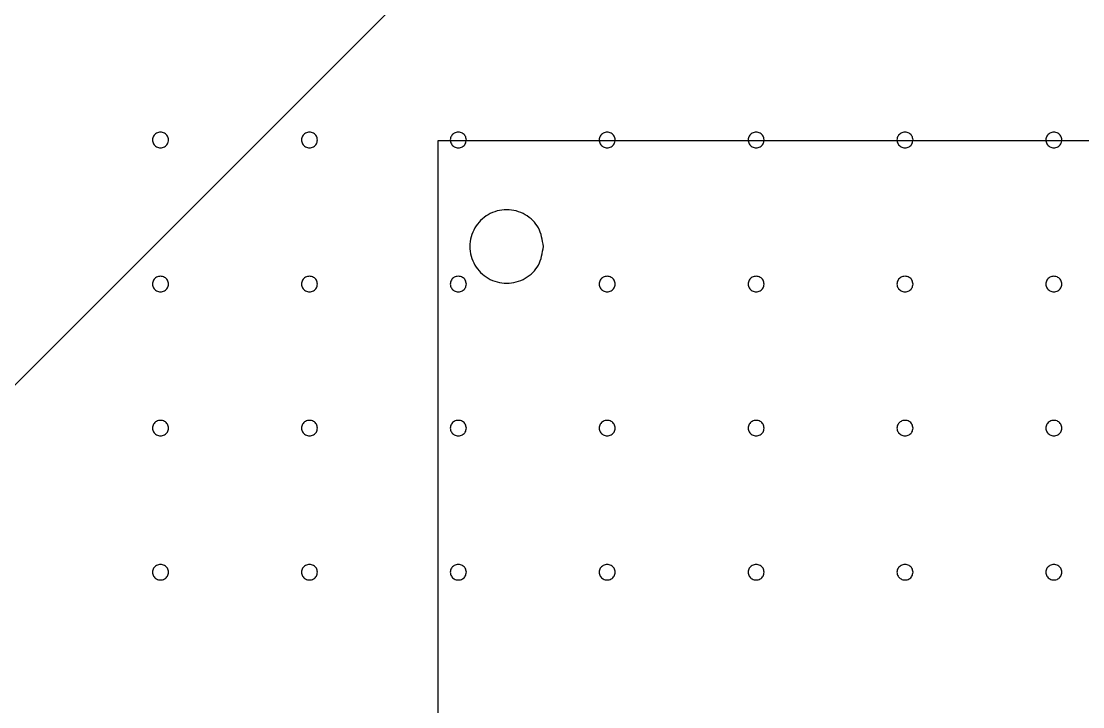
# Model space of a CAD drawing. Extents: x 0 to 210, y 0 to 204.
# Drawn here: x 134.92 to 173.14, y 104.94 to 129.62 of the extents above; entities that cross this region are included whole.
import ezdxf

# ---------------------------------------------------------------- set-up
doc = ezdxf.new("R2010")
doc.units = 0
doc.layers.add('Capa_1', color=7, linetype='CONTINUOUS')

msp = doc.modelspace()

# ---------------------------------------------------------------- linework, layer by layer
at = {"layer": 'Capa_1', "color": 1}
for p, q in [((167.146309, 148.984836), (130.57632, 112.414848)), ((149.93121, 125.323346), (200.578432, 125.323346)), ((149.93121, 84.676127), (149.93121, 125.323346))]:
    msp.add_line(p, q, dxfattribs=at)
at = {"layer": 'Capa_1', "color": 7}
for p, q in [((140.22437, 125.343967), (140.22437, 125.343967)), ((145.58492, 125.343967), (145.58492, 125.343967)), ((150.945473, 125.343967), (150.945473, 125.343967)), ((156.306022, 125.343967), (156.306022, 125.343967)), ((161.666572, 125.343967), (161.666572, 125.343967)), ((167.027122, 125.343967), (167.027122, 125.343967)), ((172.387674, 125.343967), (172.387674, 125.343967)), ((153.718427, 121.509745), (153.718427, 121.509745)), ((140.22437, 120.157181), (140.22437, 120.157181)), ((145.58492, 120.157181), (145.58492, 120.157181)), ((150.945473, 120.157181), (150.945473, 120.157181)), ((156.306022, 120.157181), (156.306022, 120.157181)), ((161.666572, 120.157181), (161.666572, 120.157181)), ((167.027122, 120.157181), (167.027122, 120.157181)), ((172.387674, 120.157181), (172.387674, 120.157181)), ((140.22437, 114.970394), (140.22437, 114.970394)), ((145.58492, 114.970394), (145.58492, 114.970394)), ((150.945473, 114.970394), (150.945473, 114.970394)), ((156.306022, 114.970394), (156.306022, 114.970394)), ((161.666572, 114.970394), (161.666572, 114.970394)), ((167.027122, 114.970394), (167.027122, 114.970394)), ((172.387674, 114.970394), (172.387674, 114.970394)), ((140.22437, 109.783608), (140.22437, 109.783608)), ((145.58492, 109.783608), (145.58492, 109.783608)), ((150.945473, 109.783608), (150.945473, 109.783608)), ((156.306022, 109.783608), (156.306022, 109.783608)), ((161.666572, 109.783608), (161.666572, 109.783608)), ((167.027122, 109.783608), (167.027122, 109.783608)), ((172.387674, 109.783608), (172.387674, 109.783608))]:
    msp.add_line(p, q, dxfattribs=at)
for points, knots in [([(140.22437, 125.343967), (140.216305, 125.294534), (140.200298, 125.196436), (140.084664, 125.089983), (139.960351, 125.057703), (139.859732, 125.070634), (139.789287, 125.098777), (139.728688, 125.143637), (139.682134, 125.202242), (139.652816, 125.270564), (139.642777, 125.343967), (139.652817, 125.417369), (139.682134, 125.485691), (139.728689, 125.544296), (139.789288, 125.589155), (139.859732, 125.617298), (139.960351, 125.630229), (140.084663, 125.597949), (140.200297, 125.491497), (140.216304, 125.3934), (140.22437, 125.343967)], [0, 0, 0, 0, 0.146605, 0.290931, 0.441768, 0.517413, 0.592123, 0.666911, 0.741063, 0.814052, 0.887328, 0.960604, 1.033593, 1.107744, 1.182532, 1.257241, 1.332887, 1.483723, 1.628047, 1.774652, 1.774652, 1.774652, 1.774652]), ([(145.58492, 125.343967), (145.576854, 125.294534), (145.560848, 125.196436), (145.445214, 125.089983), (145.320901, 125.057703), (145.220282, 125.070634), (145.149837, 125.098777), (145.089238, 125.143637), (145.042683, 125.202242), (145.013366, 125.270564), (145.003327, 125.343967), (145.013366, 125.417369), (145.042684, 125.485691), (145.089239, 125.544296), (145.149837, 125.589155), (145.220282, 125.617298), (145.320901, 125.630229), (145.445213, 125.597949), (145.560847, 125.491497), (145.576854, 125.3934), (145.58492, 125.343967)], [0, 0, 0, 0, 0.146605, 0.290931, 0.441768, 0.517413, 0.592123, 0.666911, 0.741063, 0.814052, 0.887328, 0.960604, 1.033593, 1.107744, 1.182532, 1.257241, 1.332887, 1.483723, 1.628047, 1.774652, 1.774652, 1.774652, 1.774652]), ([(150.945473, 125.343967), (150.937407, 125.294534), (150.9214, 125.196436), (150.805766, 125.089983), (150.681453, 125.057703), (150.580834, 125.070634), (150.510389, 125.098777), (150.44979, 125.143637), (150.403236, 125.202242), (150.373918, 125.270564), (150.363879, 125.343967), (150.373919, 125.417369), (150.403237, 125.485691), (150.449791, 125.544296), (150.51039, 125.589155), (150.580834, 125.617298), (150.681453, 125.630229), (150.805765, 125.597949), (150.921399, 125.491497), (150.937406, 125.3934), (150.945473, 125.343967)], [0, 0, 0, 0, 0.146605, 0.290931, 0.441768, 0.517413, 0.592123, 0.666911, 0.741063, 0.814052, 0.887328, 0.960604, 1.033593, 1.107744, 1.182532, 1.257241, 1.332887, 1.483723, 1.628047, 1.774652, 1.774652, 1.774652, 1.774652]), ([(156.306022, 125.343967), (156.297956, 125.294534), (156.28195, 125.196436), (156.166316, 125.089983), (156.042003, 125.057703), (155.941384, 125.070634), (155.870939, 125.098777), (155.81034, 125.143637), (155.763785, 125.202242), (155.734468, 125.270564), (155.724429, 125.343967), (155.734469, 125.417369), (155.763786, 125.485691), (155.810341, 125.544296), (155.87094, 125.589155), (155.941384, 125.617298), (156.042003, 125.630229), (156.166315, 125.597949), (156.281949, 125.491497), (156.297956, 125.3934), (156.306022, 125.343967)], [0, 0, 0, 0, 0.146605, 0.290931, 0.441768, 0.517413, 0.592123, 0.666911, 0.741063, 0.814052, 0.887328, 0.960604, 1.033593, 1.107744, 1.182532, 1.257241, 1.332887, 1.483723, 1.628047, 1.774652, 1.774652, 1.774652, 1.774652]), ([(161.666572, 125.343967), (161.658506, 125.294534), (161.6425, 125.196436), (161.526865, 125.089983), (161.402553, 125.057703), (161.301934, 125.070634), (161.231489, 125.098777), (161.17089, 125.143637), (161.124335, 125.202242), (161.095018, 125.270564), (161.084978, 125.343967), (161.095018, 125.417369), (161.124336, 125.485691), (161.170891, 125.544296), (161.231489, 125.589155), (161.301934, 125.617298), (161.402552, 125.630229), (161.526865, 125.597949), (161.642499, 125.491497), (161.658506, 125.3934), (161.666572, 125.343967)], [0, 0, 0, 0, 0.146605, 0.290931, 0.441768, 0.517413, 0.592123, 0.666911, 0.741063, 0.814052, 0.887328, 0.960604, 1.033593, 1.107744, 1.182532, 1.257241, 1.332887, 1.483723, 1.628047, 1.774652, 1.774652, 1.774652, 1.774652]), ([(167.027122, 125.343967), (167.019056, 125.294534), (167.00305, 125.196436), (166.887415, 125.089983), (166.763102, 125.057703), (166.662483, 125.070634), (166.592038, 125.098777), (166.531439, 125.143637), (166.484885, 125.202242), (166.455568, 125.270564), (166.445528, 125.343967), (166.455568, 125.417369), (166.484886, 125.485691), (166.53144, 125.544296), (166.592039, 125.589155), (166.662484, 125.617298), (166.763102, 125.630229), (166.887414, 125.597949), (167.003049, 125.491497), (167.019056, 125.3934), (167.027122, 125.343967)], [0, 0, 0, 0, 0.146605, 0.290931, 0.441768, 0.517413, 0.592123, 0.666911, 0.741063, 0.814052, 0.887328, 0.960604, 1.033593, 1.107744, 1.182532, 1.257241, 1.332887, 1.483723, 1.628047, 1.774652, 1.774652, 1.774652, 1.774652]), ([(172.387674, 125.343967), (172.379608, 125.294534), (172.363602, 125.196436), (172.247968, 125.089983), (172.123655, 125.057703), (172.023036, 125.070634), (171.952591, 125.098777), (171.891992, 125.143637), (171.845437, 125.202242), (171.81612, 125.270564), (171.80608, 125.343967), (171.81612, 125.417369), (171.845438, 125.485691), (171.891993, 125.544296), (171.952591, 125.589155), (172.023036, 125.617298), (172.123655, 125.630229), (172.247967, 125.597949), (172.363601, 125.491497), (172.379608, 125.3934), (172.387674, 125.343967)], [0, 0, 0, 0, 0.146605, 0.290931, 0.441768, 0.517413, 0.592123, 0.666911, 0.741063, 0.814052, 0.887328, 0.960604, 1.033593, 1.107744, 1.182532, 1.257241, 1.332887, 1.483723, 1.628047, 1.774652, 1.774652, 1.774652, 1.774652]), ([(153.718427, 121.509745), (153.682048, 121.276414), (153.610368, 120.816673), (153.083416, 120.310536), (152.396031, 120.122997), (151.701428, 120.310536), (151.195699, 120.816673), (151.008021, 121.509745), (151.195699, 122.202817), (151.701428, 122.708954), (152.396031, 122.896493), (153.083416, 122.708954), (153.610368, 122.202817), (153.682048, 121.743076), (153.718427, 121.509745)], [0, 0, 0, 0, 0.692062, 1.363598, 2.05566, 2.747722, 3.419258, 4.11132, 4.803382, 5.474918, 6.16698, 6.859042, 7.530578, 8.22264, 8.22264, 8.22264, 8.22264]), ([(140.22437, 120.157181), (140.216305, 120.107747), (140.200298, 120.009649), (140.084664, 119.903196), (139.960351, 119.870917), (139.859732, 119.883847), (139.789287, 119.91199), (139.728688, 119.95685), (139.682134, 120.015456), (139.652816, 120.083778), (139.642777, 120.157181), (139.652817, 120.230583), (139.682134, 120.298905), (139.728689, 120.35751), (139.789288, 120.402369), (139.859732, 120.430512), (139.960351, 120.443442), (140.084663, 120.411163), (140.200297, 120.304711), (140.216304, 120.206614), (140.22437, 120.157181)], [0, 0, 0, 0, 0.146605, 0.290931, 0.441768, 0.517413, 0.592123, 0.666911, 0.741063, 0.814052, 0.887328, 0.960604, 1.033593, 1.107744, 1.182532, 1.257241, 1.332887, 1.483723, 1.628047, 1.774652, 1.774652, 1.774652, 1.774652]), ([(145.58492, 120.157181), (145.576854, 120.107747), (145.560848, 120.009649), (145.445214, 119.903196), (145.320901, 119.870917), (145.220282, 119.883847), (145.149837, 119.91199), (145.089238, 119.95685), (145.042683, 120.015456), (145.013366, 120.083778), (145.003327, 120.157181), (145.013366, 120.230583), (145.042684, 120.298905), (145.089239, 120.35751), (145.149837, 120.402369), (145.220282, 120.430512), (145.320901, 120.443442), (145.445213, 120.411163), (145.560847, 120.304711), (145.576854, 120.206614), (145.58492, 120.157181)], [0, 0, 0, 0, 0.146605, 0.290931, 0.441768, 0.517413, 0.592123, 0.666911, 0.741063, 0.814052, 0.887328, 0.960604, 1.033593, 1.107744, 1.182532, 1.257241, 1.332887, 1.483723, 1.628047, 1.774652, 1.774652, 1.774652, 1.774652]), ([(150.945473, 120.157181), (150.937407, 120.107747), (150.9214, 120.009649), (150.805766, 119.903196), (150.681453, 119.870917), (150.580834, 119.883847), (150.510389, 119.91199), (150.44979, 119.95685), (150.403236, 120.015456), (150.373918, 120.083778), (150.363879, 120.157181), (150.373919, 120.230583), (150.403237, 120.298905), (150.449791, 120.35751), (150.51039, 120.402369), (150.580834, 120.430512), (150.681453, 120.443442), (150.805765, 120.411163), (150.921399, 120.304711), (150.937406, 120.206614), (150.945473, 120.157181)], [0, 0, 0, 0, 0.146605, 0.290931, 0.441768, 0.517413, 0.592123, 0.666911, 0.741063, 0.814052, 0.887328, 0.960604, 1.033593, 1.107744, 1.182532, 1.257241, 1.332887, 1.483723, 1.628047, 1.774652, 1.774652, 1.774652, 1.774652]), ([(156.306022, 120.157181), (156.297956, 120.107747), (156.28195, 120.009649), (156.166316, 119.903196), (156.042003, 119.870917), (155.941384, 119.883847), (155.870939, 119.91199), (155.81034, 119.95685), (155.763785, 120.015456), (155.734468, 120.083778), (155.724429, 120.157181), (155.734469, 120.230583), (155.763786, 120.298905), (155.810341, 120.35751), (155.87094, 120.402369), (155.941384, 120.430512), (156.042003, 120.443442), (156.166315, 120.411163), (156.281949, 120.304711), (156.297956, 120.206614), (156.306022, 120.157181)], [0, 0, 0, 0, 0.146605, 0.290931, 0.441768, 0.517413, 0.592123, 0.666911, 0.741063, 0.814052, 0.887328, 0.960604, 1.033593, 1.107744, 1.182532, 1.257241, 1.332887, 1.483723, 1.628047, 1.774652, 1.774652, 1.774652, 1.774652]), ([(161.666572, 120.157181), (161.658506, 120.107747), (161.6425, 120.009649), (161.526865, 119.903196), (161.402553, 119.870917), (161.301934, 119.883847), (161.231489, 119.91199), (161.17089, 119.95685), (161.124335, 120.015456), (161.095018, 120.083778), (161.084978, 120.157181), (161.095018, 120.230583), (161.124336, 120.298905), (161.170891, 120.35751), (161.231489, 120.402369), (161.301934, 120.430512), (161.402552, 120.443442), (161.526865, 120.411163), (161.642499, 120.304711), (161.658506, 120.206614), (161.666572, 120.157181)], [0, 0, 0, 0, 0.146605, 0.290931, 0.441768, 0.517413, 0.592123, 0.666911, 0.741063, 0.814052, 0.887328, 0.960604, 1.033593, 1.107744, 1.182532, 1.257241, 1.332887, 1.483723, 1.628047, 1.774652, 1.774652, 1.774652, 1.774652]), ([(167.027122, 120.157181), (167.019056, 120.107747), (167.00305, 120.009649), (166.887415, 119.903196), (166.763102, 119.870917), (166.662483, 119.883847), (166.592038, 119.91199), (166.531439, 119.95685), (166.484885, 120.015456), (166.455568, 120.083778), (166.445528, 120.157181), (166.455568, 120.230583), (166.484886, 120.298905), (166.53144, 120.35751), (166.592039, 120.402369), (166.662484, 120.430512), (166.763102, 120.443442), (166.887414, 120.411163), (167.003049, 120.304711), (167.019056, 120.206614), (167.027122, 120.157181)], [0, 0, 0, 0, 0.146605, 0.290931, 0.441768, 0.517413, 0.592123, 0.666911, 0.741063, 0.814052, 0.887328, 0.960604, 1.033593, 1.107744, 1.182532, 1.257241, 1.332887, 1.483723, 1.628047, 1.774652, 1.774652, 1.774652, 1.774652]), ([(172.387674, 120.157181), (172.379608, 120.107747), (172.363602, 120.009649), (172.247968, 119.903196), (172.123655, 119.870917), (172.023036, 119.883847), (171.952591, 119.91199), (171.891992, 119.95685), (171.845437, 120.015456), (171.81612, 120.083778), (171.80608, 120.157181), (171.81612, 120.230583), (171.845438, 120.298905), (171.891993, 120.35751), (171.952591, 120.402369), (172.023036, 120.430512), (172.123655, 120.443442), (172.247967, 120.411163), (172.363601, 120.304711), (172.379608, 120.206614), (172.387674, 120.157181)], [0, 0, 0, 0, 0.146605, 0.290931, 0.441768, 0.517413, 0.592123, 0.666911, 0.741063, 0.814052, 0.887328, 0.960604, 1.033593, 1.107744, 1.182532, 1.257241, 1.332887, 1.483723, 1.628047, 1.774652, 1.774652, 1.774652, 1.774652]), ([(140.22437, 114.970394), (140.216305, 114.920961), (140.200298, 114.822863), (140.084664, 114.71641), (139.960351, 114.68413), (139.859732, 114.697061), (139.789287, 114.725204), (139.728688, 114.770064), (139.682134, 114.828669), (139.652816, 114.896992), (139.642777, 114.970394), (139.652817, 115.043797), (139.682134, 115.112118), (139.728689, 115.170723), (139.789288, 115.215583), (139.859732, 115.243726), (139.960351, 115.256656), (140.084663, 115.224377), (140.200297, 115.117925), (140.216304, 115.019828), (140.22437, 114.970394)], [0, 0, 0, 0, 0.146605, 0.290931, 0.441768, 0.517413, 0.592123, 0.666911, 0.741063, 0.814052, 0.887328, 0.960604, 1.033593, 1.107744, 1.182532, 1.257241, 1.332887, 1.483723, 1.628047, 1.774652, 1.774652, 1.774652, 1.774652]), ([(145.58492, 114.970394), (145.576854, 114.920961), (145.560848, 114.822863), (145.445214, 114.71641), (145.320901, 114.68413), (145.220282, 114.697061), (145.149837, 114.725204), (145.089238, 114.770064), (145.042683, 114.828669), (145.013366, 114.896992), (145.003327, 114.970394), (145.013366, 115.043797), (145.042684, 115.112118), (145.089239, 115.170723), (145.149837, 115.215583), (145.220282, 115.243726), (145.320901, 115.256656), (145.445213, 115.224377), (145.560847, 115.117925), (145.576854, 115.019828), (145.58492, 114.970394)], [0, 0, 0, 0, 0.146605, 0.290931, 0.441768, 0.517413, 0.592123, 0.666911, 0.741063, 0.814052, 0.887328, 0.960604, 1.033593, 1.107744, 1.182532, 1.257241, 1.332887, 1.483723, 1.628047, 1.774652, 1.774652, 1.774652, 1.774652]), ([(150.945473, 114.970394), (150.937407, 114.920961), (150.9214, 114.822863), (150.805766, 114.71641), (150.681453, 114.68413), (150.580834, 114.697061), (150.510389, 114.725204), (150.44979, 114.770064), (150.403236, 114.828669), (150.373918, 114.896992), (150.363879, 114.970394), (150.373919, 115.043797), (150.403237, 115.112118), (150.449791, 115.170723), (150.51039, 115.215583), (150.580834, 115.243726), (150.681453, 115.256656), (150.805765, 115.224377), (150.921399, 115.117925), (150.937406, 115.019828), (150.945473, 114.970394)], [0, 0, 0, 0, 0.146605, 0.290931, 0.441768, 0.517413, 0.592123, 0.666911, 0.741063, 0.814052, 0.887328, 0.960604, 1.033593, 1.107744, 1.182532, 1.257241, 1.332887, 1.483723, 1.628047, 1.774652, 1.774652, 1.774652, 1.774652]), ([(156.306022, 114.970394), (156.297956, 114.920961), (156.28195, 114.822863), (156.166316, 114.71641), (156.042003, 114.68413), (155.941384, 114.697061), (155.870939, 114.725204), (155.81034, 114.770064), (155.763785, 114.828669), (155.734468, 114.896992), (155.724429, 114.970394), (155.734469, 115.043797), (155.763786, 115.112118), (155.810341, 115.170723), (155.87094, 115.215583), (155.941384, 115.243726), (156.042003, 115.256656), (156.166315, 115.224377), (156.281949, 115.117925), (156.297956, 115.019828), (156.306022, 114.970394)], [0, 0, 0, 0, 0.146605, 0.290931, 0.441768, 0.517413, 0.592123, 0.666911, 0.741063, 0.814052, 0.887328, 0.960604, 1.033593, 1.107744, 1.182532, 1.257241, 1.332887, 1.483723, 1.628047, 1.774652, 1.774652, 1.774652, 1.774652]), ([(161.666572, 114.970394), (161.658506, 114.920961), (161.6425, 114.822863), (161.526865, 114.71641), (161.402553, 114.68413), (161.301934, 114.697061), (161.231489, 114.725204), (161.17089, 114.770064), (161.124335, 114.828669), (161.095018, 114.896992), (161.084978, 114.970394), (161.095018, 115.043797), (161.124336, 115.112118), (161.170891, 115.170723), (161.231489, 115.215583), (161.301934, 115.243726), (161.402552, 115.256656), (161.526865, 115.224377), (161.642499, 115.117925), (161.658506, 115.019828), (161.666572, 114.970394)], [0, 0, 0, 0, 0.146605, 0.290931, 0.441768, 0.517413, 0.592123, 0.666911, 0.741063, 0.814052, 0.887328, 0.960604, 1.033593, 1.107744, 1.182532, 1.257241, 1.332887, 1.483723, 1.628047, 1.774652, 1.774652, 1.774652, 1.774652]), ([(167.027122, 114.970394), (167.019056, 114.920961), (167.00305, 114.822863), (166.887415, 114.71641), (166.763102, 114.68413), (166.662483, 114.697061), (166.592038, 114.725204), (166.531439, 114.770064), (166.484885, 114.828669), (166.455568, 114.896992), (166.445528, 114.970394), (166.455568, 115.043797), (166.484886, 115.112118), (166.53144, 115.170723), (166.592039, 115.215583), (166.662484, 115.243726), (166.763102, 115.256656), (166.887414, 115.224377), (167.003049, 115.117925), (167.019056, 115.019828), (167.027122, 114.970394)], [0, 0, 0, 0, 0.146605, 0.290931, 0.441768, 0.517413, 0.592123, 0.666911, 0.741063, 0.814052, 0.887328, 0.960604, 1.033593, 1.107744, 1.182532, 1.257241, 1.332887, 1.483723, 1.628047, 1.774652, 1.774652, 1.774652, 1.774652]), ([(172.387674, 114.970394), (172.379608, 114.920961), (172.363602, 114.822863), (172.247968, 114.71641), (172.123655, 114.68413), (172.023036, 114.697061), (171.952591, 114.725204), (171.891992, 114.770064), (171.845437, 114.828669), (171.81612, 114.896992), (171.80608, 114.970394), (171.81612, 115.043797), (171.845438, 115.112118), (171.891993, 115.170723), (171.952591, 115.215583), (172.023036, 115.243726), (172.123655, 115.256656), (172.247967, 115.224377), (172.363601, 115.117925), (172.379608, 115.019828), (172.387674, 114.970394)], [0, 0, 0, 0, 0.146605, 0.290931, 0.441768, 0.517413, 0.592123, 0.666911, 0.741063, 0.814052, 0.887328, 0.960604, 1.033593, 1.107744, 1.182532, 1.257241, 1.332887, 1.483723, 1.628047, 1.774652, 1.774652, 1.774652, 1.774652]), ([(140.22437, 109.783608), (140.216305, 109.734175), (140.200298, 109.636077), (140.084664, 109.529624), (139.960351, 109.497344), (139.859732, 109.510275), (139.789287, 109.538418), (139.728688, 109.583278), (139.682134, 109.641883), (139.652816, 109.710205), (139.642777, 109.783608), (139.652817, 109.85701), (139.682134, 109.925332), (139.728689, 109.983937), (139.789288, 110.028796), (139.859732, 110.056939), (139.960351, 110.06987), (140.084663, 110.03759), (140.200297, 109.931138), (140.216304, 109.833041), (140.22437, 109.783608)], [0, 0, 0, 0, 0.146605, 0.290931, 0.441768, 0.517413, 0.592123, 0.666911, 0.741063, 0.814052, 0.887328, 0.960604, 1.033593, 1.107744, 1.182532, 1.257241, 1.332887, 1.483723, 1.628047, 1.774652, 1.774652, 1.774652, 1.774652]), ([(145.58492, 109.783608), (145.576854, 109.734175), (145.560848, 109.636077), (145.445214, 109.529624), (145.320901, 109.497344), (145.220282, 109.510275), (145.149837, 109.538418), (145.089238, 109.583278), (145.042683, 109.641883), (145.013366, 109.710205), (145.003327, 109.783608), (145.013366, 109.85701), (145.042684, 109.925332), (145.089239, 109.983937), (145.149837, 110.028796), (145.220282, 110.056939), (145.320901, 110.06987), (145.445213, 110.03759), (145.560847, 109.931138), (145.576854, 109.833041), (145.58492, 109.783608)], [0, 0, 0, 0, 0.146605, 0.290931, 0.441768, 0.517413, 0.592123, 0.666911, 0.741063, 0.814052, 0.887328, 0.960604, 1.033593, 1.107744, 1.182532, 1.257241, 1.332887, 1.483723, 1.628047, 1.774652, 1.774652, 1.774652, 1.774652]), ([(150.945473, 109.783608), (150.937407, 109.734175), (150.9214, 109.636077), (150.805766, 109.529624), (150.681453, 109.497344), (150.580834, 109.510275), (150.510389, 109.538418), (150.44979, 109.583278), (150.403236, 109.641883), (150.373918, 109.710205), (150.363879, 109.783608), (150.373919, 109.85701), (150.403237, 109.925332), (150.449791, 109.983937), (150.51039, 110.028796), (150.580834, 110.056939), (150.681453, 110.06987), (150.805765, 110.03759), (150.921399, 109.931138), (150.937406, 109.833041), (150.945473, 109.783608)], [0, 0, 0, 0, 0.146605, 0.290931, 0.441768, 0.517413, 0.592123, 0.666911, 0.741063, 0.814052, 0.887328, 0.960604, 1.033593, 1.107744, 1.182532, 1.257241, 1.332887, 1.483723, 1.628047, 1.774652, 1.774652, 1.774652, 1.774652]), ([(156.306022, 109.783608), (156.297956, 109.734175), (156.28195, 109.636077), (156.166316, 109.529624), (156.042003, 109.497344), (155.941384, 109.510275), (155.870939, 109.538418), (155.81034, 109.583278), (155.763785, 109.641883), (155.734468, 109.710205), (155.724429, 109.783608), (155.734469, 109.85701), (155.763786, 109.925332), (155.810341, 109.983937), (155.87094, 110.028796), (155.941384, 110.056939), (156.042003, 110.06987), (156.166315, 110.03759), (156.281949, 109.931138), (156.297956, 109.833041), (156.306022, 109.783608)], [0, 0, 0, 0, 0.146605, 0.290931, 0.441768, 0.517413, 0.592123, 0.666911, 0.741063, 0.814052, 0.887328, 0.960604, 1.033593, 1.107744, 1.182532, 1.257241, 1.332887, 1.483723, 1.628047, 1.774652, 1.774652, 1.774652, 1.774652]), ([(161.666572, 109.783608), (161.658506, 109.734175), (161.6425, 109.636077), (161.526865, 109.529624), (161.402553, 109.497344), (161.301934, 109.510275), (161.231489, 109.538418), (161.17089, 109.583278), (161.124335, 109.641883), (161.095018, 109.710205), (161.084978, 109.783608), (161.095018, 109.85701), (161.124336, 109.925332), (161.170891, 109.983937), (161.231489, 110.028796), (161.301934, 110.056939), (161.402552, 110.06987), (161.526865, 110.03759), (161.642499, 109.931138), (161.658506, 109.833041), (161.666572, 109.783608)], [0, 0, 0, 0, 0.146605, 0.290931, 0.441768, 0.517413, 0.592123, 0.666911, 0.741063, 0.814052, 0.887328, 0.960604, 1.033593, 1.107744, 1.182532, 1.257241, 1.332887, 1.483723, 1.628047, 1.774652, 1.774652, 1.774652, 1.774652]), ([(167.027122, 109.783608), (167.019056, 109.734175), (167.00305, 109.636077), (166.887415, 109.529624), (166.763102, 109.497344), (166.662483, 109.510275), (166.592038, 109.538418), (166.531439, 109.583278), (166.484885, 109.641883), (166.455568, 109.710205), (166.445528, 109.783608), (166.455568, 109.85701), (166.484886, 109.925332), (166.53144, 109.983937), (166.592039, 110.028796), (166.662484, 110.056939), (166.763102, 110.06987), (166.887414, 110.03759), (167.003049, 109.931138), (167.019056, 109.833041), (167.027122, 109.783608)], [0, 0, 0, 0, 0.146605, 0.290931, 0.441768, 0.517413, 0.592123, 0.666911, 0.741063, 0.814052, 0.887328, 0.960604, 1.033593, 1.107744, 1.182532, 1.257241, 1.332887, 1.483723, 1.628047, 1.774652, 1.774652, 1.774652, 1.774652]), ([(172.387674, 109.783608), (172.379608, 109.734175), (172.363602, 109.636077), (172.247968, 109.529624), (172.123655, 109.497344), (172.023036, 109.510275), (171.952591, 109.538418), (171.891992, 109.583278), (171.845437, 109.641883), (171.81612, 109.710205), (171.80608, 109.783608), (171.81612, 109.85701), (171.845438, 109.925332), (171.891993, 109.983937), (171.952591, 110.028796), (172.023036, 110.056939), (172.123655, 110.06987), (172.247967, 110.03759), (172.363601, 109.931138), (172.379608, 109.833041), (172.387674, 109.783608)], [0, 0, 0, 0, 0.146605, 0.290931, 0.441768, 0.517413, 0.592123, 0.666911, 0.741063, 0.814052, 0.887328, 0.960604, 1.033593, 1.107744, 1.182532, 1.257241, 1.332887, 1.483723, 1.628047, 1.774652, 1.774652, 1.774652, 1.774652])]:
    msp.add_open_spline(points, degree=3, knots=knots, dxfattribs=at)

doc.saveas('drawing.dxf')
